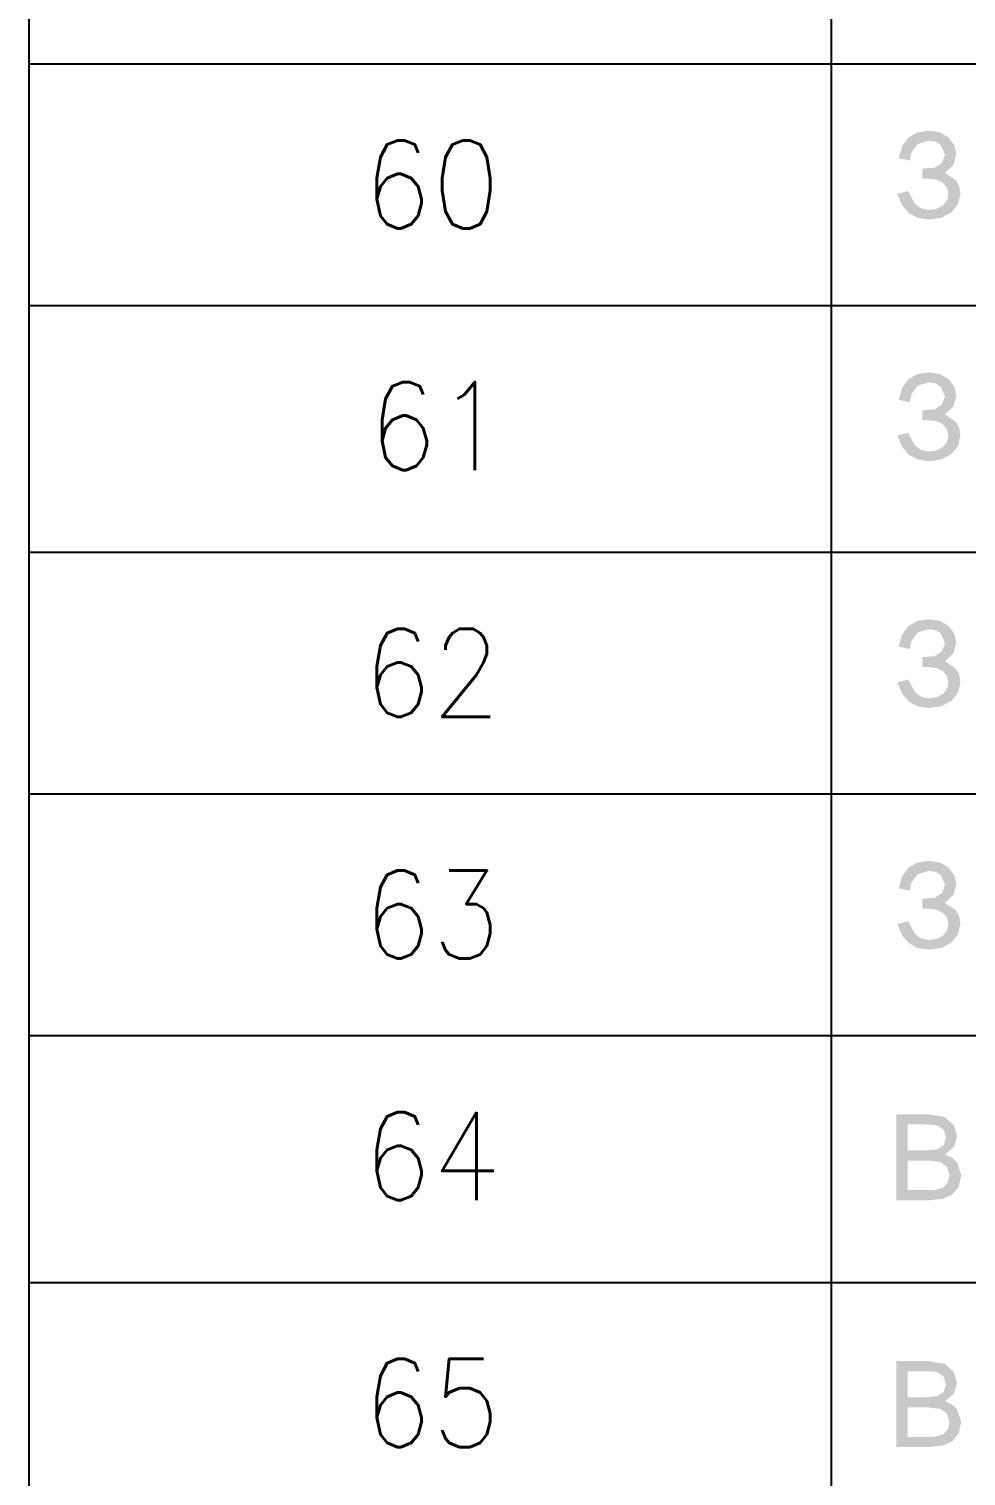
# Model space of a CAD drawing. Header units: millimetres. Extents: x 0 to 420, y 0 to 297.
# Drawn here: x 28.91 to 36.63, y 121.93 to 133.85 of the extents above; entities that cross this region are included whole.
import ezdxf

# ---------------------------------------------------------------- set-up
doc = ezdxf.new("R2010")
doc.units = ezdxf.units.MM
doc.layers.get('0').update_dxf_attribs({"linetype": 'CONTINUOUS'})
doc.styles.get("Standard").update_dxf_attribs({"font": 'STANDARD'})

msp = doc.modelspace()

# ---------------------------------------------------------------- hatches: boundary and pattern name
at = {"true_color": 0x0000fb}
for points in [[(36.063151, 132.491206), (36.152448, 132.514357), (36.207018, 132.41128), (36.258212, 132.37235), (36.323876, 132.359466), (36.390159, 132.368974), (36.440733, 132.397499), (36.472979, 132.439667), (36.483728, 132.490104), (36.47229, 132.542193), (36.438528, 132.582708), (36.384854, 132.608753), (36.315056, 132.617434), (36.270408, 132.617434), (36.270408, 132.699014), (36.369075, 132.70618), (36.429709, 132.744214), (36.456167, 132.814218), (36.419787, 132.894696), (36.377481, 132.920258), (36.322773, 132.928871), (36.231272, 132.901861), (36.178906, 132.831306), (36.164574, 132.76516), (36.074726, 132.785555), (36.102726, 132.884033), (36.153619, 132.954503), (36.227353, 132.99686), (36.323876, 133.011002), (36.416549, 132.996533), (36.488138, 132.953124), (36.533544, 132.89063), (36.548772, 132.818628), (36.525345, 132.730571), (36.455616, 132.664839), (36.546015, 132.603654), (36.573301, 132.553149), (36.582396, 132.493962), (36.564619, 132.409695), (36.511289, 132.340724), (36.42902, 132.294836), (36.324427, 132.279539), (36.232753, 132.292769), (36.158649, 132.332456), (36.102115, 132.398602)], [(36.063151, 130.501539), (36.152448, 130.52469), (36.207018, 130.421613), (36.258212, 130.382684), (36.323876, 130.369799), (36.390159, 130.379307), (36.440733, 130.407833), (36.472979, 130.450001), (36.483728, 130.500437), (36.47229, 130.552527), (36.438528, 130.593041), (36.384854, 130.619086), (36.315056, 130.627768), (36.270408, 130.627768), (36.270408, 130.709348), (36.369075, 130.716513), (36.429709, 130.754547), (36.456167, 130.824552), (36.419787, 130.905029), (36.377481, 130.930592), (36.322773, 130.939204), (36.231272, 130.912195), (36.178906, 130.841639), (36.164574, 130.775493), (36.074726, 130.795888), (36.102726, 130.894366), (36.153619, 130.964836), (36.227353, 131.007193), (36.323876, 131.021335), (36.416549, 131.006866), (36.488138, 130.963458), (36.533544, 130.900964), (36.548772, 130.828961), (36.525345, 130.740905), (36.455616, 130.675172), (36.546015, 130.613987), (36.573301, 130.563482), (36.582396, 130.504295), (36.564619, 130.420028), (36.511289, 130.351058), (36.42902, 130.305169), (36.324427, 130.289873), (36.232753, 130.303102), (36.158649, 130.342789), (36.102115, 130.408935)], [(36.063151, 128.469539), (36.152448, 128.49269), (36.207018, 128.389613), (36.258212, 128.350684), (36.323876, 128.337799), (36.390159, 128.347307), (36.440733, 128.375833), (36.472979, 128.418001), (36.483728, 128.468437), (36.47229, 128.520527), (36.438528, 128.561041), (36.384854, 128.587086), (36.315056, 128.595768), (36.270408, 128.595768), (36.270408, 128.677348), (36.369075, 128.684513), (36.429709, 128.722547), (36.456167, 128.792552), (36.419787, 128.873029), (36.377481, 128.898592), (36.322773, 128.907204), (36.231272, 128.880195), (36.178906, 128.809639), (36.164574, 128.743493), (36.074726, 128.763888), (36.102726, 128.862366), (36.153619, 128.932836), (36.227353, 128.975193), (36.323876, 128.989335), (36.416549, 128.974866), (36.488138, 128.931458), (36.533544, 128.868964), (36.548772, 128.796961), (36.525345, 128.708905), (36.455616, 128.643172), (36.546015, 128.581987), (36.573301, 128.531482), (36.582396, 128.472295), (36.564619, 128.388028), (36.511289, 128.319058), (36.42902, 128.273169), (36.324427, 128.257873), (36.232753, 128.271102), (36.158649, 128.310789), (36.102115, 128.376935)], [(36.063151, 126.479873), (36.152448, 126.503024), (36.207018, 126.399947), (36.258212, 126.361017), (36.323876, 126.348132), (36.390159, 126.357641), (36.440733, 126.386166), (36.472979, 126.428334), (36.483728, 126.47877), (36.47229, 126.53086), (36.438528, 126.571374), (36.384854, 126.597419), (36.315056, 126.606101), (36.270408, 126.606101), (36.270408, 126.687681), (36.369075, 126.694847), (36.429709, 126.732881), (36.456167, 126.802885), (36.419787, 126.883362), (36.377481, 126.908925), (36.322773, 126.917538), (36.231272, 126.890528), (36.178906, 126.819973), (36.164574, 126.753827), (36.074726, 126.774222), (36.102726, 126.8727), (36.153619, 126.943169), (36.227353, 126.985527), (36.323876, 126.999669), (36.416549, 126.985199), (36.488138, 126.941791), (36.533544, 126.879297), (36.548772, 126.807295), (36.525345, 126.719238), (36.455616, 126.653506), (36.546015, 126.592321), (36.573301, 126.541816), (36.582396, 126.482629), (36.564619, 126.398362), (36.511289, 126.329391), (36.42902, 126.283502), (36.324427, 126.268206), (36.232753, 126.281435), (36.158649, 126.321123), (36.102115, 126.387269)]]:
    msp.add_hatch(color=0, dxfattribs=at).paths.add_polyline_path(points, flags=0)
h = msp.add_hatch(color=0, dxfattribs=at)
h.paths.add_polyline_path([(36.055542, 124.206), (36.055542, 124.913209), (36.321228, 124.913209), (36.450763, 124.891711), (36.527382, 124.825565), (36.555494, 124.73241), (36.530689, 124.646421), (36.456275, 124.58248), (36.513051, 124.556435), (36.554943, 124.517987), (36.589669, 124.411052), (36.568723, 124.318447), (36.516909, 124.252853), (36.439188, 124.217575), (36.325086, 124.206)], flags=0)
h.paths.add_polyline_path([(36.149248, 124.616104), (36.301935, 124.616104), (36.391232, 124.624372), (36.445251, 124.659098), (36.463441, 124.721386), (36.446353, 124.783122), (36.397847, 124.819502), (36.355265, 124.826944), (36.29036, 124.829424), (36.149248, 124.829424)], flags=0)
h.paths.add_polyline_path([(36.149248, 124.289233), (36.325086, 124.289233), (36.389027, 124.293092), (36.443046, 124.311833), (36.478324, 124.35152), (36.492656, 124.411052), (36.472261, 124.479953), (36.416037, 124.520743), (36.312959, 124.532319), (36.149248, 124.532319)], flags=0)
h = msp.add_hatch(color=0, dxfattribs=at)
h.paths.add_polyline_path([(36.055542, 122.174), (36.055542, 122.881209), (36.321228, 122.881209), (36.450763, 122.859711), (36.527382, 122.793565), (36.555494, 122.70041), (36.530689, 122.614421), (36.456275, 122.55048), (36.513051, 122.524435), (36.554943, 122.485987), (36.589669, 122.379052), (36.568723, 122.286447), (36.516909, 122.220853), (36.439188, 122.185575), (36.325086, 122.174)], flags=0)
h.paths.add_polyline_path([(36.149248, 122.584104), (36.301935, 122.584104), (36.391232, 122.592372), (36.445251, 122.627098), (36.463441, 122.689386), (36.446353, 122.751122), (36.397847, 122.787502), (36.355265, 122.794944), (36.29036, 122.797424), (36.149248, 122.797424)], flags=0)
h.paths.add_polyline_path([(36.149248, 122.257233), (36.325086, 122.257233), (36.389027, 122.261092), (36.443046, 122.279833), (36.478324, 122.31952), (36.492656, 122.379052), (36.472261, 122.447954), (36.416037, 122.488743), (36.312959, 122.500319), (36.149248, 122.500319)], flags=0)

# ---------------------------------------------------------------- linework, layer by layer
at = {"color": 0, "true_color": 0x000007}
for points in [[(28.913668, 256.116666), (28.913668, 49.403)], [(35.517668, 256.116666), (35.517668, 49.403)], [(28.913668, 133.561666), (77.681668, 133.561666)], [(28.913668, 131.571999), (77.681668, 131.571999)], [(28.913668, 129.539999), (77.681668, 129.539999)], [(28.913668, 127.550333), (77.681668, 127.550333)], [(28.913668, 125.560666), (77.681668, 125.560666)], [(28.913668, 123.528666), (77.681668, 123.528666)]]:
    msp.add_lwpolyline(points, dxfattribs=at)

# ---------------------------------------------------------------- texts
at = {"color": 0, "true_color": 0x0000fb, "char_height": 0.724708, "attachment_point": 1}
for s, insert, width in [('60', (31.665335, 132.931712), 0.88575423), ('61', (31.707668, 130.942048), 0.72470802), ('62', (31.665335, 128.910045), 0.88575423), ('63', (31.665335, 126.920382), 0.88575423), ('64', (31.665335, 124.930701), 0.96627736), ('65', (31.665335, 122.898715), 0.88575423)]:
    msp.add_mtext(s, dxfattribs=dict(at, insert=insert, width=width))

doc.saveas('drawing.dxf')
